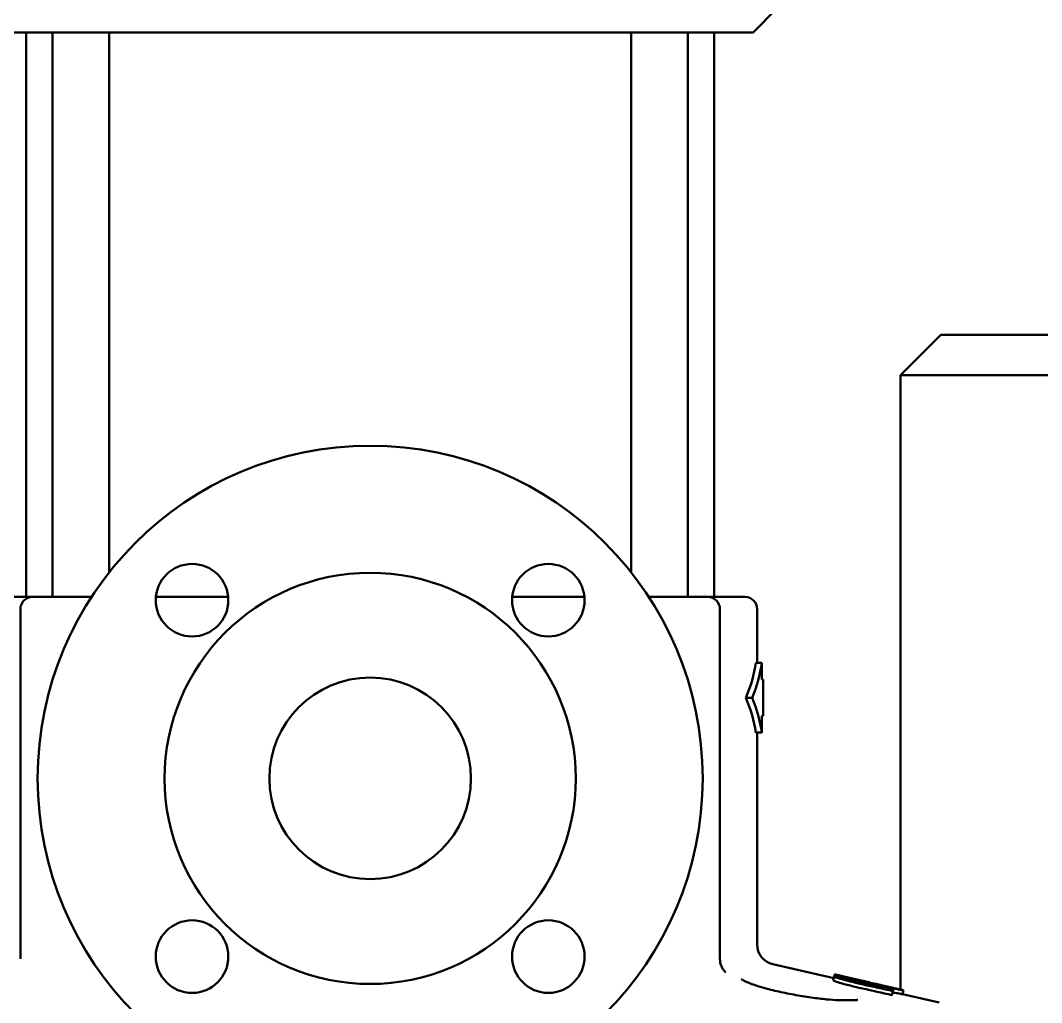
# Model space of a CAD drawing. Header units: millimetres. Extents: x 1510 to 10524, y 7125 to 13164.
# Drawn here: x 4979.37 to 5004.71, y 11275.89 to 11300.25 of the extents above; entities that cross this region are included whole.
import ezdxf

# ---------------------------------------------------------------- set-up
doc = ezdxf.new("R2010")
doc.units = ezdxf.units.MM
doc.header["$LTSCALE"] = 4
doc.layers.add('Visible (ISO)', color=7, linetype='Continuous', lineweight=50)

msp = doc.modelspace()

# ---------------------------------------------------------------- linework, layer by layer
at = {"layer": 'Visible (ISO)'}
for p, q in [((4997.551, 11299.954), (4998.151, 11300.554)), ((4978.551, 11299.954), (4979.542, 11299.954)), ((4979.516, 11299.954), (4979.516, 11285.954)), ((4979.542, 11299.954), (4981.168, 11299.954)), ((4980.174, 11299.954), (4980.174, 11285.954)), ((4981.168, 11299.954), (4994.935, 11299.954)), ((4981.574, 11299.954), (4981.574, 11286.564)), ((4994.529, 11299.954), (4994.529, 11286.564)), ((4994.935, 11299.954), (4996.56, 11299.954)), ((4995.929, 11299.954), (4995.929, 11285.954)), ((4996.56, 11299.954), (4997.551, 11299.954)), ((4996.586, 11299.954), (4996.586, 11285.954)), ((5002.208, 11292.454), (5001.208, 11291.454)), ((5002.208, 11292.454), (5037.97, 11292.454)), ((5037.97, 11291.454), (5001.208, 11291.454)), ((5001.208, 11291.454), (5001.208, 11276.216)), ((4979.674, 11285.954), (4978.751, 11285.954)), ((4981.137, 11285.954), (4979.674, 11285.954)), ((4982.736, 11285.954), (4983.459, 11285.954)), ((4984.528, 11285.954), (4983.459, 11285.954)), ((4992.644, 11285.954), (4991.574, 11285.954)), ((4992.644, 11285.954), (4993.367, 11285.954)), ((4996.429, 11285.954), (4994.966, 11285.954)), ((4997.351, 11285.954), (4996.429, 11285.954)), ((4979.374, 11276.975), (4979.374, 11285.654)), ((4996.729, 11276.975), (4996.729, 11285.654)), ((4997.651, 11284.32), (4997.651, 11285.654)), ((4997.768, 11284.32), (4997.618, 11284.32)), ((4997.768, 11284.32), (4997.768, 11283.904)), ((4997.801, 11283.904), (4997.768, 11283.904)), ((4997.801, 11283.004), (4997.801, 11283.904)), ((4997.526, 11283.454), (4997.372, 11283.454)), ((4997.768, 11283.004), (4997.768, 11282.588)), ((4997.768, 11283.004), (4997.801, 11283.004)), ((4997.768, 11282.588), (4997.618, 11282.588)), ((4997.651, 11277.333), (4997.651, 11282.588)), ((4996.729, 11276.975), (4996.729, 11276.975)), ((4998.039, 11276.846), (4999.552, 11276.496)), ((4999.54, 11276.444), (4999.562, 11276.541)), ((4999.563, 11276.543), (4999.566, 11276.554)), ((4999.57, 11276.569), (4999.575, 11276.59)), ((4999.57, 11276.569), (4999.574, 11276.589)), ((4999.57, 11276.569), (4999.573, 11276.581)), ((4999.57, 11276.569), (4999.57, 11276.57)), ((4999.573, 11276.581), (4999.573, 11276.581)), ((4999.575, 11276.59), (4999.574, 11276.589)), ((4999.575, 11276.59), (4999.575, 11276.593)), ((4999.575, 11276.593), (4999.575, 11276.59)), ((4999.876, 11276.524), (5000.274, 11276.432)), ((4999.904, 11276.444), (4999.912, 11276.48)), ((4999.914, 11276.441), (4999.918, 11276.461)), ((5000.273, 11276.428), (5000.274, 11276.432)), ((5000.273, 11276.428), (5000.274, 11276.431)), ((5000.287, 11276.349), (5000.29, 11276.359)), ((5000.288, 11276.349), (5000.297, 11276.391)), ((5000.301, 11276.402), (5000.303, 11276.411)), ((5000.478, 11276.307), (5000.48, 11276.316)), ((5000.546, 11276.344), (5000.548, 11276.354)), ((5000.583, 11276.357), (5000.584, 11276.36)), ((5000.584, 11276.361), (5000.982, 11276.269)), ((5000.69, 11276.259), (5000.692, 11276.268)), ((5000.223, 11276.037), (5000.223, 11276.037)), ((5000.996, 11276.078), (5001.018, 11276.176)), ((5001.001, 11276.099), (5001.023, 11276.196)), ((5001.027, 11276.209), (5001.005, 11276.112)), ((5001.208, 11276.109), (5001.208, 11276.109)), ((5001.259, 11276.099), (5001.282, 11276.196)), ((5001.26, 11276.102), (5002.164, 11275.893)), ((5000.043, 11275.954), (4999.719, 11275.954)), ((5000.15, 11275.96), (5000.15, 11275.96))]:
    msp.add_line(p, q, dxfattribs=at)
for centre, radius in [((4988.051, 11281.454), 8.25), ((4983.632, 11285.873), 0.9), ((4992.471, 11285.873), 0.9), ((4988.051, 11281.454), 5.1), ((4988.051, 11281.454), 2.5), ((4983.632, 11277.034), 0.9), ((4992.471, 11277.034), 0.9)]:
    msp.add_circle(centre, radius, dxfattribs=at)
for centre, radius, start, end in [((4979.674, 11285.654), 0.3, 90, 180), ((4996.429, 11285.654), 0.3, 0, 90), ((4997.351, 11285.654), 0.3, 0, 90), ((4998.151, 11277.333), 0.5, 180, 257)]:
    msp.add_arc(centre, radius, start, end, dxfattribs=at)
for centre, major_axis, ratio, start_param, end_param in [((4988.051, 11284.782), (-9.6, 0), 0.57735, 2.899656, 3.058163), ((4988.051, 11284.782), (9.75, 0), 0.57735, 6.045043, 6.201042), ((4988.051, 11282.126), (9.6, 0), 0.57735, 0.08343, 0.241937), ((4988.051, 11282.126), (-9.75, 0), 0.57735, 3.223736, 3.379735), ((4999.745, 11277.223), (-35.008, 7.959), 0.019271, 1.570062, 1.571994), ((5001.154, 11276.966), (34.133, -7.717), 0.022273, 4.711603, 4.713575)]:
    msp.add_ellipse(centre, major_axis=major_axis, ratio=ratio, start_param=start_param, end_param=end_param, dxfattribs=at)
for points, knots in [([(4996.729, 11276.975), (4996.729, 11276.918), (4996.74, 11276.86), (4996.776, 11276.768), (4996.799, 11276.73), (4996.838, 11276.681), (4996.853, 11276.667), (4996.871, 11276.651), (4996.875, 11276.649), (4996.875, 11276.649)], [0, 0, 0, 0, 0.2021041, 0.2021041, 0.3901633, 0.3901633, 0.5491148, 0.5491148, 0.6910171, 0.6910171, 0.6910171, 0.6910171]), ([(5000.286, 11276.34), (5000.246, 11276.349), (5000.165, 11276.367), (4999.983, 11276.411), (4999.916, 11276.428), (4999.789, 11276.462), (4999.723, 11276.481), (4999.614, 11276.515), (4999.586, 11276.526), (4999.555, 11276.542), (4999.563, 11276.544), (4999.581, 11276.544), (4999.602, 11276.542), (4999.634, 11276.539)], [-0.8290006, -0.8290006, -0.8290006, -0.8290006, -0.7463518, -0.7463518, -0.678972, -0.678972, -0.5781737, -0.5781737, -0.4577072, -0.4577072, -0.2849866, -0.2849866, 0, 0, 0, 0]), ([(4999.566, 11276.554), (4999.566, 11276.553), (4999.565, 11276.551), (4999.564, 11276.547), (4999.564, 11276.545), (4999.563, 11276.543)], [-0.5238509, -0.5238509, -0.5238509, -0.5238509, -0.402727, -0.402727, -0.2420378, -0.2420378, -0.2420378, -0.2420378]), ([(4999.566, 11276.554), (4999.567, 11276.557), (4999.567, 11276.56), (4999.569, 11276.565), (4999.569, 11276.567), (4999.57, 11276.569)], [-0.4358337, -0.4358337, -0.4358337, -0.4358337, -0.2179169, -0.2179169, 0, 0, 0, 0]), ([(4999.573, 11276.581), (4999.572, 11276.58), (4999.572, 11276.578), (4999.571, 11276.574), (4999.57, 11276.572), (4999.57, 11276.57)], [-0.4298363, -0.4298363, -0.4298363, -0.4298363, -0.2149181, -0.2149181, 0, 0, 0, 0]), ([(4999.876, 11276.524), (4999.821, 11276.537), (4999.782, 11276.546), (4999.731, 11276.557), (4999.685, 11276.568), (4999.628, 11276.581), (4999.608, 11276.585), (4999.584, 11276.589), (4999.58, 11276.59), (4999.575, 11276.59)], [0.4271874, 0.4271874, 0.4271874, 0.4271874, 0.6326956, 0.6326956, 0.8433912, 0.8433912, 0.9446395, 0.9446395, 1.0172452, 1.0172452, 1.0172452, 1.0172452]), ([(5000.303, 11276.411), (5000.275, 11276.417), (5000.254, 11276.422), (5000.239, 11276.426), (5000.239, 11276.426), (5000.238, 11276.426), (5000.238, 11276.426), (5000.238, 11276.426), (5000.237, 11276.426), (5000.237, 11276.426), (5000.236, 11276.426), (5000.235, 11276.427), (5000.235, 11276.427), (5000.233, 11276.427), (5000.232, 11276.427), (5000.23, 11276.428), (5000.227, 11276.428), (5000.225, 11276.429), (5000.222, 11276.43), (5000.216, 11276.431), (5000.211, 11276.432), (5000.205, 11276.434), (5000.195, 11276.436), (5000.185, 11276.438), (5000.176, 11276.441), (5000.175, 11276.441), (5000.175, 11276.441), (5000.175, 11276.441), (5000.174, 11276.441), (5000.174, 11276.441), (5000.173, 11276.441), (5000.173, 11276.441), (5000.172, 11276.441), (5000.171, 11276.442), (5000.17, 11276.442), (5000.169, 11276.442), (5000.167, 11276.443), (5000.164, 11276.443), (5000.162, 11276.444), (5000.159, 11276.444), (5000.154, 11276.446), (5000.148, 11276.447), (5000.143, 11276.448), (5000.133, 11276.451), (5000.123, 11276.453), (5000.113, 11276.455), (5000.112, 11276.455), (5000.112, 11276.456), (5000.111, 11276.456), (5000.11, 11276.456), (5000.11, 11276.456), (5000.109, 11276.456), (5000.108, 11276.457), (5000.106, 11276.457), (5000.105, 11276.457), (5000.102, 11276.458), (5000.1, 11276.458), (5000.097, 11276.459), (5000.092, 11276.46), (5000.087, 11276.462), (5000.081, 11276.463), (5000.071, 11276.465), (5000.061, 11276.468), (5000.052, 11276.47), (5000.05, 11276.47), (5000.049, 11276.47), (5000.048, 11276.471), (5000.047, 11276.471), (5000.045, 11276.471), (5000.044, 11276.472), (5000.041, 11276.472), (5000.039, 11276.473), (5000.036, 11276.473), (5000.031, 11276.475), (5000.026, 11276.476), (5000.021, 11276.477), (5000.011, 11276.479), (5000.002, 11276.482), (4999.992, 11276.484), (4999.972, 11276.489), (4999.953, 11276.493), (4999.935, 11276.498), (4999.93, 11276.499), (4999.925, 11276.5), (4999.921, 11276.501), (4999.916, 11276.503), (4999.912, 11276.504), (4999.907, 11276.505), (4999.898, 11276.507), (4999.889, 11276.509), (4999.88, 11276.511), (4999.863, 11276.516), (4999.846, 11276.52), (4999.83, 11276.524), (4999.813, 11276.528), (4999.798, 11276.532), (4999.783, 11276.536), (4999.768, 11276.539), (4999.753, 11276.543), (4999.74, 11276.546), (4999.712, 11276.553), (4999.688, 11276.559), (4999.667, 11276.565), (4999.662, 11276.566), (4999.657, 11276.568), (4999.652, 11276.569), (4999.648, 11276.57), (4999.643, 11276.571), (4999.639, 11276.573), (4999.638, 11276.573), (4999.638, 11276.573), (4999.637, 11276.573), (4999.637, 11276.573), (4999.636, 11276.573), (4999.636, 11276.573), (4999.635, 11276.574), (4999.634, 11276.574), (4999.633, 11276.574), (4999.63, 11276.575), (4999.628, 11276.575), (4999.626, 11276.576), (4999.622, 11276.577), (4999.618, 11276.578), (4999.615, 11276.579), (4999.614, 11276.579), (4999.614, 11276.579), (4999.614, 11276.579), (4999.614, 11276.579), (4999.614, 11276.579), (4999.613, 11276.579), (4999.613, 11276.58), (4999.612, 11276.58), (4999.612, 11276.58), (4999.611, 11276.58), (4999.61, 11276.58), (4999.61, 11276.58), (4999.608, 11276.581), (4999.606, 11276.581), (4999.604, 11276.582), (4999.601, 11276.583), (4999.597, 11276.584), (4999.594, 11276.585), (4999.594, 11276.585), (4999.593, 11276.585), (4999.593, 11276.585), (4999.593, 11276.585), (4999.593, 11276.585), (4999.593, 11276.585), (4999.592, 11276.585), (4999.592, 11276.585), (4999.592, 11276.585), (4999.591, 11276.585), (4999.59, 11276.586), (4999.59, 11276.586), (4999.588, 11276.586), (4999.587, 11276.587), (4999.585, 11276.587), (4999.582, 11276.588), (4999.578, 11276.589), (4999.575, 11276.59)], [0, 0, 0, 0, 0.0625, 0.0625, 0.0625, 0.063477, 0.063477, 0.063477, 0.064453, 0.064453, 0.064453, 0.066406, 0.066406, 0.066406, 0.070312, 0.070312, 0.070312, 0.078125, 0.078125, 0.078125, 0.09375, 0.09375, 0.09375, 0.125, 0.125, 0.125, 0.125977, 0.125977, 0.125977, 0.126953, 0.126953, 0.126953, 0.128906, 0.128906, 0.128906, 0.132812, 0.132812, 0.132812, 0.140625, 0.140625, 0.140625, 0.15625, 0.15625, 0.15625, 0.1875, 0.1875, 0.1875, 0.189453, 0.189453, 0.189453, 0.191406, 0.191406, 0.191406, 0.195312, 0.195312, 0.195312, 0.203125, 0.203125, 0.203125, 0.21875, 0.21875, 0.21875, 0.25, 0.25, 0.25, 0.253906, 0.253906, 0.253906, 0.257812, 0.257812, 0.257812, 0.265625, 0.265625, 0.265625, 0.28125, 0.28125, 0.28125, 0.3125, 0.3125, 0.3125, 0.375, 0.375, 0.375, 0.390625, 0.390625, 0.390625, 0.40625, 0.40625, 0.40625, 0.4375, 0.4375, 0.4375, 0.5, 0.5, 0.5, 0.5625, 0.5625, 0.5625, 0.625, 0.625, 0.625, 0.75, 0.75, 0.75, 0.78125, 0.78125, 0.78125, 0.8125, 0.8125, 0.8125, 0.816406, 0.816406, 0.816406, 0.820312, 0.820312, 0.820312, 0.828125, 0.828125, 0.828125, 0.84375, 0.84375, 0.84375, 0.875, 0.875, 0.875, 0.876953, 0.876953, 0.876953, 0.878906, 0.878906, 0.878906, 0.882812, 0.882812, 0.882812, 0.890625, 0.890625, 0.890625, 0.90625, 0.90625, 0.90625, 0.9375, 0.9375, 0.9375, 0.939453, 0.939453, 0.939453, 0.941406, 0.941406, 0.941406, 0.945312, 0.945312, 0.945312, 0.953125, 0.953125, 0.953125, 0.96875, 0.96875, 0.96875, 1, 1, 1, 1]), ([(5000.287, 11276.349), (5000.278, 11276.352), (5000.27, 11276.353), (5000.263, 11276.355), (5000.259, 11276.356), (5000.256, 11276.357), (5000.253, 11276.357), (5000.252, 11276.358), (5000.25, 11276.358), (5000.249, 11276.358), (5000.248, 11276.358), (5000.248, 11276.358), (5000.247, 11276.359), (5000.247, 11276.359), (5000.246, 11276.359), (5000.246, 11276.359), (5000.244, 11276.359), (5000.241, 11276.36), (5000.239, 11276.36), (5000.234, 11276.362), (5000.228, 11276.363), (5000.223, 11276.364), (5000.22, 11276.365), (5000.216, 11276.366), (5000.213, 11276.366), (5000.211, 11276.367), (5000.21, 11276.367), (5000.208, 11276.368), (5000.207, 11276.368), (5000.207, 11276.368), (5000.206, 11276.368), (5000.205, 11276.368), (5000.204, 11276.368), (5000.203, 11276.369), (5000.19, 11276.372), (5000.176, 11276.375), (5000.162, 11276.378), (5000.155, 11276.38), (5000.149, 11276.381), (5000.142, 11276.383), (5000.138, 11276.384), (5000.135, 11276.385), (5000.132, 11276.386), (5000.128, 11276.386), (5000.125, 11276.387), (5000.121, 11276.388), (5000.108, 11276.391), (5000.095, 11276.394), (5000.082, 11276.398), (5000.075, 11276.399), (5000.069, 11276.401), (5000.062, 11276.403), (5000.056, 11276.404), (5000.049, 11276.406), (5000.043, 11276.407), (5000.03, 11276.411), (5000.018, 11276.414), (5000.006, 11276.417), (4999.994, 11276.42), (4999.982, 11276.423), (4999.97, 11276.426), (4999.959, 11276.429), (4999.947, 11276.432), (4999.936, 11276.435), (4999.931, 11276.436), (4999.926, 11276.438), (4999.92, 11276.439), (4999.915, 11276.441), (4999.91, 11276.442), (4999.905, 11276.444), (4999.894, 11276.446), (4999.884, 11276.449), (4999.875, 11276.452), (4999.866, 11276.455), (4999.857, 11276.457), (4999.848, 11276.46), (4999.813, 11276.47), (4999.785, 11276.479), (4999.765, 11276.486), (4999.755, 11276.49), (4999.747, 11276.493), (4999.741, 11276.495), (4999.738, 11276.497), (4999.736, 11276.498), (4999.734, 11276.499), (4999.733, 11276.5), (4999.732, 11276.5), (4999.731, 11276.501), (4999.73, 11276.501), (4999.73, 11276.502), (4999.729, 11276.502), (4999.728, 11276.503), (4999.728, 11276.504), (4999.728, 11276.504), (4999.728, 11276.505), (4999.728, 11276.505), (4999.729, 11276.505), (4999.729, 11276.505), (4999.729, 11276.506), (4999.73, 11276.506), (4999.731, 11276.506), (4999.733, 11276.507), (4999.735, 11276.507), (4999.736, 11276.507), (4999.737, 11276.507), (4999.738, 11276.507), (4999.739, 11276.507), (4999.74, 11276.507), (4999.74, 11276.507), (4999.741, 11276.507), (4999.741, 11276.507), (4999.741, 11276.507), (4999.742, 11276.507), (4999.742, 11276.507), (4999.743, 11276.507), (4999.746, 11276.507), (4999.75, 11276.506), (4999.754, 11276.506), (4999.756, 11276.506), (4999.758, 11276.506), (4999.761, 11276.505), (4999.762, 11276.505), (4999.763, 11276.505), (4999.764, 11276.505), (4999.766, 11276.505), (4999.767, 11276.505), (4999.768, 11276.504), (4999.771, 11276.504), (4999.774, 11276.504), (4999.777, 11276.503), (4999.778, 11276.503), (4999.78, 11276.503), (4999.781, 11276.503), (4999.783, 11276.503), (4999.784, 11276.502), (4999.786, 11276.502), (4999.789, 11276.502), (4999.792, 11276.501), (4999.796, 11276.501), (4999.798, 11276.5), (4999.799, 11276.5), (4999.801, 11276.5), (4999.802, 11276.5), (4999.803, 11276.499), (4999.804, 11276.499), (4999.805, 11276.499), (4999.805, 11276.499), (4999.805, 11276.499), (4999.806, 11276.499), (4999.806, 11276.499), (4999.806, 11276.499), (4999.806, 11276.499), (4999.807, 11276.499), (4999.807, 11276.499), (4999.814, 11276.498), (4999.821, 11276.496), (4999.829, 11276.495), (4999.834, 11276.494), (4999.838, 11276.493), (4999.842, 11276.493), (4999.845, 11276.492), (4999.847, 11276.492), (4999.849, 11276.491), (4999.851, 11276.491), (4999.852, 11276.491), (4999.853, 11276.491), (4999.854, 11276.491), (4999.854, 11276.491), (4999.855, 11276.491), (4999.855, 11276.49), (4999.855, 11276.49), (4999.856, 11276.49), (4999.856, 11276.49), (4999.856, 11276.49), (4999.857, 11276.49), (4999.86, 11276.49), (4999.865, 11276.489), (4999.869, 11276.488), (4999.872, 11276.487), (4999.874, 11276.487), (4999.877, 11276.487), (4999.878, 11276.486), (4999.879, 11276.486), (4999.88, 11276.486), (4999.881, 11276.486), (4999.881, 11276.486), (4999.882, 11276.486), (4999.882, 11276.486), (4999.883, 11276.485), (4999.883, 11276.485), (4999.883, 11276.485), (4999.884, 11276.485), (4999.884, 11276.485), (4999.891, 11276.484), (4999.901, 11276.482), (4999.912, 11276.48)], [0, 0, 0, 0, 0.015619, 0.015619, 0.015619, 0.023432, 0.023432, 0.023432, 0.02734, 0.02734, 0.02734, 0.029295, 0.029295, 0.029295, 0.030761, 0.030761, 0.030761, 0.035403, 0.035403, 0.035403, 0.046869, 0.046869, 0.046869, 0.054683, 0.054683, 0.054683, 0.058591, 0.058591, 0.058591, 0.060546, 0.060546, 0.060546, 0.0625, 0.0625, 0.0625, 0.093748, 0.093748, 0.093748, 0.109374, 0.109374, 0.109374, 0.117187, 0.117187, 0.117187, 0.125, 0.125, 0.125, 0.156251, 0.156251, 0.156251, 0.171875, 0.171875, 0.171875, 0.1875, 0.1875, 0.1875, 0.21875, 0.21875, 0.21875, 0.25, 0.25, 0.25, 0.280916, 0.280916, 0.280916, 0.296476, 0.296476, 0.296476, 0.312179, 0.312179, 0.312179, 0.343684, 0.343684, 0.343684, 0.375, 0.375, 0.375, 0.5, 0.5, 0.5, 0.5625, 0.5625, 0.5625, 0.59375, 0.59375, 0.59375, 0.609375, 0.609375, 0.609375, 0.625, 0.625, 0.625, 0.65625, 0.65625, 0.65625, 0.671875, 0.671875, 0.671875, 0.6875, 0.6875, 0.6875, 0.71875, 0.71875, 0.71875, 0.734375, 0.734375, 0.734375, 0.742187, 0.742187, 0.742187, 0.746094, 0.746094, 0.746094, 0.75, 0.75, 0.75, 0.781013, 0.781013, 0.781013, 0.796604, 0.796604, 0.796604, 0.804501, 0.804501, 0.804501, 0.8125, 0.8125, 0.8125, 0.828559, 0.828559, 0.828559, 0.83643, 0.83643, 0.83643, 0.84375, 0.84375, 0.84375, 0.859368, 0.859368, 0.859368, 0.867139, 0.867139, 0.867139, 0.871058, 0.871058, 0.871058, 0.873026, 0.873026, 0.873026, 0.874015, 0.874015, 0.874015, 0.875, 0.875, 0.875, 0.90625, 0.90625, 0.90625, 0.921875, 0.921875, 0.921875, 0.929687, 0.929687, 0.929687, 0.933594, 0.933594, 0.933594, 0.935547, 0.935547, 0.935547, 0.936523, 0.936523, 0.936523, 0.9375, 0.9375, 0.9375, 0.955036, 0.955036, 0.955036, 0.962909, 0.962909, 0.962909, 0.966722, 0.966722, 0.966722, 0.968606, 0.968606, 0.968606, 0.969543, 0.969543, 0.969543, 0.970477, 0.970477, 0.970477, 1, 1, 1, 1]), ([(4999.912, 11276.48), (4999.915, 11276.479), (4999.918, 11276.479), (4999.921, 11276.478), (4999.922, 11276.478), (4999.923, 11276.478), (4999.924, 11276.478), (4999.925, 11276.478), (4999.925, 11276.477), (4999.926, 11276.477), (4999.926, 11276.477), (4999.926, 11276.477), (4999.927, 11276.477), (4999.927, 11276.477), (4999.928, 11276.477), (4999.928, 11276.477), (4999.928, 11276.477), (4999.929, 11276.477), (4999.929, 11276.477), (4999.93, 11276.476), (4999.93, 11276.476), (4999.931, 11276.476), (4999.933, 11276.476), (4999.934, 11276.476), (4999.935, 11276.475), (4999.936, 11276.475), (4999.938, 11276.475), (4999.939, 11276.475), (4999.94, 11276.474), (4999.941, 11276.474), (4999.943, 11276.474), (4999.943, 11276.474), (4999.944, 11276.473), (4999.945, 11276.473), (4999.946, 11276.473), (4999.946, 11276.473), (4999.947, 11276.473), (4999.948, 11276.473), (4999.95, 11276.472), (4999.951, 11276.472), (4999.954, 11276.471), (4999.957, 11276.471), (4999.96, 11276.47), (4999.966, 11276.469), (4999.972, 11276.467), (4999.979, 11276.466), (4999.985, 11276.464), (4999.991, 11276.463), (4999.997, 11276.461), (5000.004, 11276.46), (5000.01, 11276.459), (5000.015, 11276.457), (5000.027, 11276.454), (5000.037, 11276.452), (5000.046, 11276.449), (5000.051, 11276.448), (5000.055, 11276.447), (5000.058, 11276.446), (5000.061, 11276.445), (5000.064, 11276.444), (5000.066, 11276.444), (5000.068, 11276.443), (5000.07, 11276.442), (5000.07, 11276.442), (5000.071, 11276.442), (5000.071, 11276.441), (5000.071, 11276.441), (5000.071, 11276.441), (5000.07, 11276.441), (5000.07, 11276.441), (5000.07, 11276.441), (5000.07, 11276.441), (5000.07, 11276.441), (5000.07, 11276.441), (5000.07, 11276.441), (5000.07, 11276.441), (5000.069, 11276.441), (5000.069, 11276.441), (5000.069, 11276.441), (5000.068, 11276.441), (5000.067, 11276.441), (5000.067, 11276.441), (5000.066, 11276.442), (5000.065, 11276.442), (5000.063, 11276.442), (5000.063, 11276.442), (5000.062, 11276.442), (5000.061, 11276.442), (5000.061, 11276.442), (5000.061, 11276.442), (5000.06, 11276.442), (5000.06, 11276.442), (5000.06, 11276.442), (5000.059, 11276.442), (5000.059, 11276.442), (5000.059, 11276.442), (5000.059, 11276.443), (5000.059, 11276.443), (5000.059, 11276.443), (5000.058, 11276.443), (5000.058, 11276.443), (5000.058, 11276.443), (5000.057, 11276.443), (5000.057, 11276.443), (5000.056, 11276.443), (5000.055, 11276.443), (5000.054, 11276.443), (5000.054, 11276.443), (5000.053, 11276.443), (5000.052, 11276.443), (5000.052, 11276.444), (5000.052, 11276.444), (5000.051, 11276.444), (5000.051, 11276.444), (5000.051, 11276.444), (5000.051, 11276.444), (5000.05, 11276.444), (5000.05, 11276.444), (5000.05, 11276.444), (5000.05, 11276.444), (5000.049, 11276.444), (5000.049, 11276.444), (5000.049, 11276.444), (5000.049, 11276.444), (5000.048, 11276.444), (5000.047, 11276.444), (5000.046, 11276.444), (5000.045, 11276.445), (5000.042, 11276.445), (5000.04, 11276.445)], [0, 0, 0, 0, 0.03125, 0.03125, 0.03125, 0.046875, 0.046875, 0.046875, 0.054687, 0.054687, 0.054687, 0.0625, 0.0625, 0.0625, 0.065039, 0.065039, 0.065039, 0.067943, 0.067943, 0.067943, 0.07527, 0.07527, 0.07527, 0.093734, 0.093734, 0.093734, 0.109375, 0.109375, 0.109375, 0.125, 0.125, 0.125, 0.132089, 0.132089, 0.132089, 0.139326, 0.139326, 0.139326, 0.154222, 0.154222, 0.154222, 0.185451, 0.185451, 0.185451, 0.25, 0.25, 0.25, 0.312616, 0.312616, 0.312616, 0.375, 0.375, 0.375, 0.5, 0.5, 0.5, 0.562682, 0.562682, 0.562682, 0.625, 0.625, 0.625, 0.6875, 0.6875, 0.6875, 0.734375, 0.734375, 0.734375, 0.75, 0.75, 0.75, 0.758559, 0.758559, 0.758559, 0.766676, 0.766676, 0.766676, 0.782143, 0.782143, 0.782143, 0.8125, 0.8125, 0.8125, 0.84375, 0.84375, 0.84375, 0.859375, 0.859375, 0.859375, 0.867187, 0.867187, 0.867187, 0.875, 0.875, 0.875, 0.879595, 0.879595, 0.879595, 0.88375, 0.88375, 0.88375, 0.891399, 0.891399, 0.891399, 0.90625, 0.90625, 0.90625, 0.921875, 0.921875, 0.921875, 0.929688, 0.929688, 0.929688, 0.933594, 0.933594, 0.933594, 0.9375, 0.9375, 0.9375, 0.948508, 0.948508, 0.948508, 0.957076, 0.957076, 0.957076, 0.97175, 0.97175, 0.97175, 1, 1, 1, 1]), ([(4997.266, 11276.472), (4997.266, 11276.472), (4997.267, 11276.472), (4997.275, 11276.465), (4997.288, 11276.456), (4997.336, 11276.43), (4997.379, 11276.409), (4997.466, 11276.373), (4997.506, 11276.358), (4997.55, 11276.342)], [0.3382077, 0.3382077, 0.3382077, 0.3382077, 0.4130032, 0.4130032, 0.6250587, 0.6250587, 0.9508074, 0.9508074, 1.170871, 1.170871, 1.170871, 1.170871]), ([(4997.55, 11276.342), (4997.634, 11276.312), (4997.739, 11276.279), (4997.971, 11276.216), (4998.103, 11276.184), (4998.378, 11276.124), (4998.525, 11276.095), (4998.813, 11276.045), (4998.958, 11276.023), (4999.225, 11275.988), (4999.35, 11275.974), (4999.561, 11275.958), (4999.649, 11275.954), (4999.719, 11275.954)], [0, 0, 0, 0, 0.429297, 0.429297, 0.861555, 0.861555, 1.301847, 1.301847, 1.741979, 1.741979, 2.175915, 2.175915, 2.591055, 2.591055, 2.591055, 2.591055]), ([(5000.264, 11276.242), (5000.224, 11276.251), (5000.144, 11276.269), (4999.961, 11276.314), (4999.895, 11276.331), (4999.767, 11276.365), (4999.702, 11276.383), (4999.592, 11276.417), (4999.564, 11276.428), (4999.542, 11276.44), (4999.54, 11276.442), (4999.54, 11276.444)], [-0.8275578, -0.8275578, -0.8275578, -0.8275578, -0.7450292, -0.7450292, -0.6777444, -0.6777444, -0.5770998, -0.5770998, -0.4568505, -0.4568505, -0.3742625, -0.3742625, -0.3742625, -0.3742625]), ([(5000.04, 11276.445), (5000.036, 11276.446), (5000.032, 11276.447), (5000.029, 11276.448), (5000.027, 11276.448), (5000.026, 11276.448), (5000.024, 11276.448), (5000.024, 11276.449), (5000.023, 11276.449), (5000.022, 11276.449), (5000.022, 11276.449), (5000.022, 11276.449), (5000.021, 11276.449), (5000.021, 11276.449), (5000.021, 11276.449), (5000.021, 11276.449), (5000.02, 11276.449), (5000.02, 11276.449), (5000.019, 11276.449), (5000.019, 11276.449), (5000.018, 11276.45), (5000.018, 11276.45), (5000.017, 11276.45), (5000.016, 11276.45), (5000.016, 11276.45), (5000.014, 11276.45), (5000.013, 11276.451), (5000.011, 11276.451), (5000.008, 11276.451), (5000.005, 11276.452), (5000.002, 11276.452), (5000.001, 11276.453), (4999.999, 11276.453), (4999.998, 11276.453), (4999.996, 11276.454), (4999.995, 11276.454), (4999.993, 11276.454), (4999.991, 11276.454), (4999.988, 11276.455), (4999.985, 11276.455), (4999.98, 11276.456), (4999.975, 11276.457), (4999.97, 11276.458), (4999.968, 11276.458), (4999.965, 11276.459), (4999.963, 11276.459), (4999.961, 11276.459), (4999.959, 11276.46), (4999.957, 11276.46), (4999.953, 11276.46), (4999.949, 11276.461), (4999.945, 11276.461), (4999.938, 11276.462), (4999.933, 11276.463), (4999.928, 11276.463), (4999.924, 11276.463), (4999.921, 11276.463), (4999.919, 11276.462), (4999.918, 11276.462), (4999.918, 11276.461), (4999.919, 11276.46), (4999.92, 11276.459), (4999.923, 11276.457), (4999.927, 11276.455), (4999.931, 11276.454), (4999.936, 11276.452), (4999.943, 11276.449), (4999.949, 11276.447), (4999.957, 11276.444), (4999.966, 11276.441), (4999.976, 11276.439), (4999.986, 11276.435), (4999.998, 11276.432), (5000.003, 11276.43), (5000.009, 11276.429), (5000.016, 11276.427), (5000.022, 11276.425), (5000.028, 11276.423), (5000.035, 11276.421), (5000.039, 11276.421), (5000.042, 11276.42), (5000.046, 11276.419), (5000.049, 11276.418), (5000.053, 11276.417), (5000.057, 11276.416), (5000.06, 11276.415), (5000.064, 11276.414), (5000.068, 11276.413), (5000.071, 11276.412), (5000.075, 11276.411), (5000.079, 11276.41), (5000.081, 11276.409), (5000.083, 11276.409), (5000.085, 11276.408), (5000.087, 11276.408), (5000.089, 11276.407), (5000.091, 11276.407), (5000.095, 11276.406), (5000.099, 11276.405), (5000.103, 11276.404), (5000.107, 11276.403), (5000.111, 11276.402), (5000.115, 11276.401), (5000.117, 11276.4), (5000.119, 11276.4), (5000.121, 11276.399), (5000.123, 11276.399), (5000.125, 11276.398), (5000.127, 11276.398), (5000.128, 11276.397), (5000.129, 11276.397), (5000.13, 11276.397), (5000.131, 11276.397), (5000.132, 11276.396), (5000.133, 11276.396), (5000.135, 11276.396), (5000.137, 11276.395), (5000.139, 11276.395), (5000.143, 11276.394), (5000.147, 11276.393), (5000.152, 11276.392), (5000.156, 11276.391), (5000.161, 11276.389), (5000.165, 11276.388), (5000.167, 11276.388), (5000.17, 11276.387), (5000.172, 11276.387), (5000.173, 11276.386), (5000.174, 11276.386), (5000.176, 11276.386), (5000.176, 11276.386), (5000.177, 11276.386), (5000.177, 11276.385), (5000.178, 11276.385), (5000.179, 11276.385), (5000.179, 11276.385), (5000.18, 11276.385), (5000.18, 11276.385), (5000.181, 11276.385), (5000.181, 11276.384), (5000.182, 11276.384), (5000.182, 11276.384), (5000.183, 11276.384), (5000.184, 11276.384), (5000.185, 11276.384), (5000.187, 11276.383), (5000.189, 11276.383), (5000.191, 11276.382), (5000.196, 11276.381), (5000.2, 11276.38), (5000.205, 11276.379), (5000.209, 11276.378), (5000.214, 11276.377), (5000.219, 11276.376), (5000.221, 11276.375), (5000.224, 11276.374), (5000.226, 11276.374), (5000.227, 11276.374), (5000.229, 11276.373), (5000.23, 11276.373), (5000.231, 11276.373), (5000.232, 11276.373), (5000.233, 11276.372), (5000.233, 11276.372), (5000.234, 11276.372), (5000.234, 11276.372), (5000.234, 11276.372), (5000.234, 11276.372), (5000.235, 11276.372), (5000.235, 11276.372), (5000.236, 11276.372), (5000.236, 11276.372), (5000.237, 11276.371), (5000.238, 11276.371), (5000.239, 11276.371), (5000.24, 11276.371), (5000.242, 11276.37), (5000.244, 11276.37), (5000.248, 11276.369), (5000.252, 11276.368), (5000.257, 11276.367), (5000.266, 11276.365), (5000.278, 11276.362), (5000.29, 11276.359)], [0, 0, 0, 0, 0.015625, 0.015625, 0.015625, 0.023438, 0.023438, 0.023438, 0.027344, 0.027344, 0.027344, 0.029297, 0.029297, 0.029297, 0.03125, 0.03125, 0.03125, 0.03262, 0.03262, 0.03262, 0.034169, 0.034169, 0.034169, 0.037944, 0.037944, 0.037944, 0.046872, 0.046872, 0.046872, 0.0625, 0.0625, 0.0625, 0.070126, 0.070126, 0.070126, 0.077957, 0.077957, 0.077957, 0.09375, 0.09375, 0.09375, 0.125, 0.125, 0.125, 0.140719, 0.140719, 0.140719, 0.156307, 0.156307, 0.156307, 0.1875, 0.1875, 0.1875, 0.25, 0.25, 0.25, 0.312359, 0.312359, 0.312359, 0.375, 0.375, 0.375, 0.437506, 0.437506, 0.437506, 0.5, 0.5, 0.5, 0.562605, 0.562605, 0.562605, 0.625, 0.625, 0.625, 0.65625, 0.65625, 0.65625, 0.6875, 0.6875, 0.6875, 0.703053, 0.703053, 0.703053, 0.718749, 0.718749, 0.718749, 0.734375, 0.734375, 0.734375, 0.75, 0.75, 0.75, 0.757705, 0.757705, 0.757705, 0.76553, 0.76553, 0.76553, 0.78125, 0.78125, 0.78125, 0.796875, 0.796875, 0.796875, 0.804687, 0.804687, 0.804687, 0.8125, 0.8125, 0.8125, 0.8166, 0.8166, 0.8166, 0.820593, 0.820593, 0.820593, 0.828376, 0.828376, 0.828376, 0.84375, 0.84375, 0.84375, 0.859375, 0.859375, 0.859375, 0.867187, 0.867187, 0.867187, 0.871094, 0.871094, 0.871094, 0.873047, 0.873047, 0.873047, 0.875, 0.875, 0.875, 0.877308, 0.877308, 0.877308, 0.879499, 0.879499, 0.879499, 0.883628, 0.883628, 0.883628, 0.89131, 0.89131, 0.89131, 0.90625, 0.90625, 0.90625, 0.921875, 0.921875, 0.921875, 0.929687, 0.929687, 0.929687, 0.933594, 0.933594, 0.933594, 0.936523, 0.936523, 0.936523, 0.9375, 0.9375, 0.9375, 0.940626, 0.940626, 0.940626, 0.943425, 0.943425, 0.943425, 0.948403, 0.948403, 0.948403, 0.956963, 0.956963, 0.956963, 0.971671, 0.971671, 0.971671, 1, 1, 1, 1]), ([(5000.274, 11276.431), (5000.267, 11276.433), (5000.262, 11276.434), (5000.259, 11276.435), (5000.259, 11276.435), (5000.258, 11276.435), (5000.257, 11276.435), (5000.256, 11276.435), (5000.254, 11276.436), (5000.253, 11276.436), (5000.249, 11276.437), (5000.247, 11276.437), (5000.244, 11276.438), (5000.243, 11276.438), (5000.242, 11276.439), (5000.241, 11276.439), (5000.24, 11276.439), (5000.238, 11276.439), (5000.235, 11276.44), (5000.232, 11276.441), (5000.225, 11276.442), (5000.221, 11276.443), (5000.212, 11276.445), (5000.207, 11276.447), (5000.198, 11276.449), (5000.194, 11276.45), (5000.186, 11276.451), (5000.182, 11276.452), (5000.174, 11276.454), (5000.17, 11276.455), (5000.159, 11276.457), (5000.153, 11276.459), (5000.141, 11276.461), (5000.137, 11276.462), (5000.125, 11276.465), (5000.121, 11276.465), (5000.121, 11276.465), (5000.125, 11276.464), (5000.136, 11276.461), (5000.141, 11276.46), (5000.149, 11276.458), (5000.152, 11276.457), (5000.158, 11276.456), (5000.162, 11276.455), (5000.169, 11276.453), (5000.172, 11276.452), (5000.18, 11276.45), (5000.184, 11276.449), (5000.189, 11276.448), (5000.189, 11276.448), (5000.19, 11276.448), (5000.191, 11276.448), (5000.192, 11276.447), (5000.193, 11276.447), (5000.196, 11276.446), (5000.198, 11276.446), (5000.205, 11276.444), (5000.21, 11276.443), (5000.215, 11276.442), (5000.215, 11276.442), (5000.216, 11276.442), (5000.217, 11276.442), (5000.217, 11276.442), (5000.219, 11276.441), (5000.22, 11276.441), (5000.223, 11276.44), (5000.226, 11276.44), (5000.233, 11276.438), (5000.238, 11276.437), (5000.244, 11276.435), (5000.244, 11276.435), (5000.244, 11276.435), (5000.244, 11276.435), (5000.245, 11276.435), (5000.246, 11276.435), (5000.247, 11276.435), (5000.248, 11276.434), (5000.251, 11276.434), (5000.253, 11276.433), (5000.261, 11276.431), (5000.267, 11276.43), (5000.273, 11276.428)], [0, 0, 0, 0, 0.03125, 0.03125, 0.032227, 0.032227, 0.035156, 0.039062, 0.039062, 0.046875, 0.046875, 0.0625, 0.0625, 0.066406, 0.066406, 0.070312, 0.070312, 0.078125, 0.078125, 0.09375, 0.09375, 0.125, 0.125, 0.15625, 0.15625, 0.1875, 0.1875, 0.21875, 0.21875, 0.25, 0.25, 0.3125, 0.3125, 0.375, 0.375, 0.5, 0.5, 0.625, 0.625, 0.6875, 0.6875, 0.71875, 0.71875, 0.75, 0.75, 0.78125, 0.78125, 0.8125, 0.8125, 0.816406, 0.816406, 0.820312, 0.820312, 0.828125, 0.828125, 0.84375, 0.84375, 0.875, 0.875, 0.876953, 0.876953, 0.878906, 0.882812, 0.882812, 0.890625, 0.890625, 0.90625, 0.90625, 0.9375, 0.9375, 0.938477, 0.938477, 0.939453, 0.941406, 0.945312, 0.945312, 0.953125, 0.953125, 0.96875, 0.96875, 1, 1, 1, 1]), ([(5000.273, 11276.428), (5000.325, 11276.417), (5000.376, 11276.405), (5000.48, 11276.381), (5000.531, 11276.369), (5000.583, 11276.357)], [-0.3180152, -0.3180152, -0.3180152, -0.3180152, -0.159012, -0.159012, 0, 0, 0, 0]), ([(5000.29, 11276.359), (5000.291, 11276.365), (5000.292, 11276.371), (5000.295, 11276.382), (5000.296, 11276.387), (5000.297, 11276.391)], [-0.7894233, -0.7894233, -0.7894233, -0.7894233, -0.3942943, -0.3942943, 0, 0, 0, 0]), ([(5000.297, 11276.391), (5000.298, 11276.392), (5000.298, 11276.392), (5000.299, 11276.392), (5000.299, 11276.392), (5000.299, 11276.392), (5000.299, 11276.392), (5000.299, 11276.392), (5000.3, 11276.392), (5000.3, 11276.392), (5000.3, 11276.392), (5000.3, 11276.392), (5000.3, 11276.392), (5000.3, 11276.392), (5000.3, 11276.392), (5000.3, 11276.392), (5000.3, 11276.392), (5000.3, 11276.392), (5000.3, 11276.392), (5000.301, 11276.392), (5000.301, 11276.392), (5000.301, 11276.392), (5000.301, 11276.391), (5000.302, 11276.391), (5000.302, 11276.391), (5000.302, 11276.391), (5000.303, 11276.391), (5000.303, 11276.391), (5000.304, 11276.391), (5000.304, 11276.391), (5000.304, 11276.391), (5000.305, 11276.391), (5000.305, 11276.391), (5000.305, 11276.391), (5000.306, 11276.391), (5000.306, 11276.391), (5000.306, 11276.391), (5000.307, 11276.391), (5000.307, 11276.391), (5000.308, 11276.391), (5000.309, 11276.39), (5000.311, 11276.39), (5000.313, 11276.39), (5000.316, 11276.389), (5000.32, 11276.389), (5000.324, 11276.388), (5000.329, 11276.387), (5000.334, 11276.386), (5000.339, 11276.385), (5000.344, 11276.384), (5000.35, 11276.383), (5000.356, 11276.381), (5000.368, 11276.379), (5000.38, 11276.376), (5000.393, 11276.373), (5000.4, 11276.372), (5000.406, 11276.37), (5000.412, 11276.369), (5000.418, 11276.367), (5000.424, 11276.366), (5000.43, 11276.364), (5000.436, 11276.363), (5000.441, 11276.362), (5000.446, 11276.36), (5000.448, 11276.36), (5000.451, 11276.359), (5000.453, 11276.359), (5000.454, 11276.358), (5000.455, 11276.358), (5000.456, 11276.358), (5000.457, 11276.358), (5000.458, 11276.357), (5000.459, 11276.357), (5000.459, 11276.357), (5000.46, 11276.357), (5000.46, 11276.357), (5000.46, 11276.357), (5000.461, 11276.357), (5000.461, 11276.356), (5000.462, 11276.356), (5000.463, 11276.356), (5000.464, 11276.356), (5000.465, 11276.355), (5000.467, 11276.355), (5000.468, 11276.354), (5000.469, 11276.354), (5000.471, 11276.354), (5000.472, 11276.353), (5000.473, 11276.353), (5000.473, 11276.353), (5000.474, 11276.353), (5000.474, 11276.353), (5000.475, 11276.352), (5000.475, 11276.352), (5000.475, 11276.352), (5000.476, 11276.352), (5000.476, 11276.352), (5000.476, 11276.352), (5000.476, 11276.352), (5000.476, 11276.352), (5000.477, 11276.352), (5000.477, 11276.352), (5000.477, 11276.352), (5000.477, 11276.352), (5000.477, 11276.352), (5000.478, 11276.352), (5000.478, 11276.351), (5000.479, 11276.351), (5000.479, 11276.351), (5000.48, 11276.351), (5000.48, 11276.351), (5000.481, 11276.351), (5000.481, 11276.35), (5000.481, 11276.35), (5000.481, 11276.35), (5000.481, 11276.35), (5000.482, 11276.35), (5000.482, 11276.35), (5000.482, 11276.35), (5000.482, 11276.35), (5000.482, 11276.35), (5000.482, 11276.35), (5000.482, 11276.35), (5000.483, 11276.35), (5000.483, 11276.35), (5000.483, 11276.35), (5000.483, 11276.35), (5000.483, 11276.35), (5000.484, 11276.349), (5000.484, 11276.349), (5000.485, 11276.349), (5000.486, 11276.349), (5000.487, 11276.348)], [0, 0, 0, 0, 0.03125, 0.03125, 0.03125, 0.046875, 0.046875, 0.046875, 0.054688, 0.054688, 0.054688, 0.0625, 0.0625, 0.0625, 0.065033, 0.065033, 0.065033, 0.067931, 0.067931, 0.067931, 0.075252, 0.075252, 0.075252, 0.093738, 0.093738, 0.093738, 0.109375, 0.109375, 0.109375, 0.125, 0.125, 0.125, 0.132067, 0.132067, 0.132067, 0.13929, 0.13929, 0.13929, 0.154178, 0.154178, 0.154178, 0.185452, 0.185452, 0.185452, 0.25, 0.25, 0.25, 0.312576, 0.312576, 0.312576, 0.375, 0.375, 0.375, 0.5, 0.5, 0.5, 0.562663, 0.562663, 0.562663, 0.625, 0.625, 0.625, 0.6875, 0.6875, 0.6875, 0.71875, 0.71875, 0.71875, 0.734375, 0.734375, 0.734375, 0.75, 0.75, 0.75, 0.758573, 0.758573, 0.758573, 0.766694, 0.766694, 0.766694, 0.782157, 0.782157, 0.782157, 0.8125, 0.8125, 0.8125, 0.84375, 0.84375, 0.84375, 0.859375, 0.859375, 0.859375, 0.867187, 0.867187, 0.867187, 0.875, 0.875, 0.875, 0.879597, 0.879597, 0.879597, 0.883753, 0.883753, 0.883753, 0.891401, 0.891401, 0.891401, 0.90625, 0.90625, 0.90625, 0.921875, 0.921875, 0.921875, 0.929687, 0.929687, 0.929687, 0.933594, 0.933594, 0.933594, 0.9375, 0.9375, 0.9375, 0.948504, 0.948504, 0.948504, 0.957072, 0.957072, 0.957072, 0.971747, 0.971747, 0.971747, 1, 1, 1, 1]), ([(5000.301, 11276.402), (5000.311, 11276.4), (5000.318, 11276.398), (5000.324, 11276.397), (5000.324, 11276.397), (5000.325, 11276.396), (5000.325, 11276.396), (5000.325, 11276.396), (5000.326, 11276.396), (5000.326, 11276.396), (5000.327, 11276.396), (5000.328, 11276.396), (5000.329, 11276.395), (5000.331, 11276.395), (5000.333, 11276.394), (5000.335, 11276.394), (5000.339, 11276.393), (5000.343, 11276.392), (5000.346, 11276.391), (5000.35, 11276.391), (5000.354, 11276.39), (5000.358, 11276.389), (5000.361, 11276.388), (5000.365, 11276.387), (5000.369, 11276.386), (5000.377, 11276.384), (5000.384, 11276.383), (5000.392, 11276.381), (5000.396, 11276.38), (5000.399, 11276.379), (5000.403, 11276.378), (5000.407, 11276.377), (5000.41, 11276.376), (5000.414, 11276.376), (5000.422, 11276.374), (5000.429, 11276.372), (5000.437, 11276.37), (5000.452, 11276.367), (5000.467, 11276.363), (5000.482, 11276.36), (5000.485, 11276.359), (5000.489, 11276.358), (5000.493, 11276.357), (5000.496, 11276.356), (5000.5, 11276.355), (5000.504, 11276.355), (5000.511, 11276.353), (5000.518, 11276.351), (5000.525, 11276.349), (5000.54, 11276.346), (5000.554, 11276.342), (5000.568, 11276.339), (5000.597, 11276.332), (5000.624, 11276.326), (5000.651, 11276.319), (5000.658, 11276.317), (5000.665, 11276.316), (5000.671, 11276.314), (5000.678, 11276.312), (5000.684, 11276.311), (5000.691, 11276.309), (5000.703, 11276.306), (5000.716, 11276.303), (5000.728, 11276.3), (5000.753, 11276.293), (5000.776, 11276.287), (5000.799, 11276.282), (5000.821, 11276.276), (5000.842, 11276.27), (5000.861, 11276.265), (5000.88, 11276.26), (5000.898, 11276.255), (5000.914, 11276.25), (5000.918, 11276.249), (5000.922, 11276.248), (5000.926, 11276.247), (5000.93, 11276.246), (5000.934, 11276.245), (5000.937, 11276.244), (5000.945, 11276.242), (5000.951, 11276.24), (5000.958, 11276.238), (5000.971, 11276.234), (5000.982, 11276.23), (5000.991, 11276.227), (5000.992, 11276.226), (5000.994, 11276.226), (5000.995, 11276.226), (5000.996, 11276.225), (5000.997, 11276.225), (5000.998, 11276.224), (5001, 11276.224), (5001.002, 11276.223), (5001.004, 11276.222), (5001.008, 11276.221), (5001.011, 11276.219), (5001.014, 11276.218), (5001.015, 11276.218), (5001.015, 11276.217), (5001.016, 11276.217), (5001.017, 11276.217), (5001.017, 11276.217), (5001.018, 11276.216), (5001.019, 11276.216), (5001.02, 11276.215), (5001.021, 11276.215), (5001.023, 11276.214), (5001.025, 11276.213), (5001.026, 11276.212), (5001.026, 11276.212), (5001.026, 11276.212), (5001.026, 11276.211), (5001.026, 11276.211), (5001.026, 11276.211), (5001.026, 11276.211), (5001.027, 11276.211), (5001.027, 11276.211), (5001.027, 11276.211), (5001.027, 11276.21), (5001.027, 11276.21), (5001.027, 11276.209), (5001.027, 11276.209), (5001.026, 11276.208), (5001.025, 11276.208), (5001.025, 11276.208), (5001.025, 11276.208), (5001.024, 11276.208), (5001.024, 11276.208), (5001.023, 11276.208), (5001.023, 11276.208), (5001.022, 11276.207), (5001.021, 11276.207), (5001.02, 11276.207), (5001.018, 11276.207), (5001.015, 11276.207), (5001.011, 11276.207), (5001.011, 11276.207), (5001.011, 11276.207), (5001.011, 11276.207), (5001.011, 11276.207), (5001.011, 11276.207), (5001.011, 11276.207), (5001.01, 11276.207), (5001.01, 11276.207), (5001.01, 11276.207), (5001.01, 11276.207), (5001.009, 11276.207), (5001.009, 11276.207), (5001.008, 11276.207), (5001.007, 11276.207), (5001.006, 11276.207), (5001.004, 11276.208), (5001.002, 11276.208), (5001, 11276.208), (5000.996, 11276.208), (5000.991, 11276.208), (5000.986, 11276.209), (5000.986, 11276.209), (5000.986, 11276.209), (5000.986, 11276.209), (5000.986, 11276.209), (5000.985, 11276.209), (5000.985, 11276.209), (5000.985, 11276.209), (5000.985, 11276.209), (5000.984, 11276.209), (5000.984, 11276.209), (5000.983, 11276.209), (5000.983, 11276.209), (5000.982, 11276.209), (5000.98, 11276.209), (5000.979, 11276.209), (5000.977, 11276.21), (5000.974, 11276.21), (5000.971, 11276.21), (5000.971, 11276.21), (5000.971, 11276.21), (5000.971, 11276.21), (5000.971, 11276.21), (5000.971, 11276.21), (5000.971, 11276.21), (5000.971, 11276.21), (5000.97, 11276.21), (5000.97, 11276.21), (5000.97, 11276.21), (5000.97, 11276.21), (5000.969, 11276.21), (5000.968, 11276.211), (5000.967, 11276.211), (5000.966, 11276.211), (5000.963, 11276.211), (5000.96, 11276.211), (5000.956, 11276.212)], [0, 0, 0, 0, 0.015625, 0.015625, 0.015625, 0.016602, 0.016602, 0.016602, 0.017578, 0.017578, 0.017578, 0.019531, 0.019531, 0.019531, 0.023438, 0.023438, 0.023438, 0.03125, 0.03125, 0.03125, 0.039062, 0.039062, 0.039062, 0.046875, 0.046875, 0.046875, 0.0625, 0.0625, 0.0625, 0.070312, 0.070312, 0.070312, 0.078125, 0.078125, 0.078125, 0.09375, 0.09375, 0.09375, 0.125, 0.125, 0.125, 0.132812, 0.132812, 0.132812, 0.140625, 0.140625, 0.140625, 0.15625, 0.15625, 0.15625, 0.1875, 0.1875, 0.1875, 0.25, 0.25, 0.25, 0.265625, 0.265625, 0.265625, 0.28125, 0.28125, 0.28125, 0.3125, 0.3125, 0.3125, 0.375, 0.375, 0.375, 0.4375, 0.4375, 0.4375, 0.5, 0.5, 0.5, 0.515625, 0.515625, 0.515625, 0.53125, 0.53125, 0.53125, 0.5625, 0.5625, 0.5625, 0.625, 0.625, 0.625, 0.632812, 0.632812, 0.632812, 0.640625, 0.640625, 0.640625, 0.65625, 0.65625, 0.65625, 0.6875, 0.6875, 0.6875, 0.695312, 0.695312, 0.695312, 0.703125, 0.703125, 0.703125, 0.71875, 0.71875, 0.71875, 0.75, 0.75, 0.75, 0.753906, 0.753906, 0.753906, 0.757812, 0.757812, 0.757812, 0.765625, 0.765625, 0.765625, 0.78125, 0.78125, 0.78125, 0.8125, 0.8125, 0.8125, 0.820312, 0.820312, 0.820312, 0.828125, 0.828125, 0.828125, 0.84375, 0.84375, 0.84375, 0.875, 0.875, 0.875, 0.875977, 0.875977, 0.875977, 0.876953, 0.876953, 0.876953, 0.878906, 0.878906, 0.878906, 0.882812, 0.882812, 0.882812, 0.890625, 0.890625, 0.890625, 0.90625, 0.90625, 0.90625, 0.9375, 0.9375, 0.9375, 0.938477, 0.938477, 0.938477, 0.939453, 0.939453, 0.939453, 0.941406, 0.941406, 0.941406, 0.945312, 0.945312, 0.945312, 0.953125, 0.953125, 0.953125, 0.96875, 0.96875, 0.96875, 0.968872, 0.968872, 0.968872, 0.970703, 0.970703, 0.970703, 0.972656, 0.972656, 0.972656, 0.976562, 0.976562, 0.976562, 0.984375, 0.984375, 0.984375, 1, 1, 1, 1]), ([(5000.487, 11276.348), (5000.486, 11276.344), (5000.485, 11276.339), (5000.483, 11276.328), (5000.481, 11276.322), (5000.48, 11276.316)], [-0.7894007, -0.7894007, -0.7894007, -0.7894007, -0.3951043, -0.3951043, 0, 0, 0, 0]), ([(5001.282, 11276.196), (5001.27, 11276.199), (5001.263, 11276.2), (5001.26, 11276.201), (5001.249, 11276.203), (5001.229, 11276.207), (5001.212, 11276.21), (5001.158, 11276.221), (5001.109, 11276.231), (5000.94, 11276.267), (5000.859, 11276.285), (5000.75, 11276.309), (5000.707, 11276.319), (5000.622, 11276.338), (5000.575, 11276.348), (5000.548, 11276.354)], [-0.3584781, -0.3584781, -0.3584781, -0.3584781, -0.3313179, -0.3313179, -0.2932007, -0.2932007, -0.2451284, -0.2451284, -0.187524, -0.187524, -0.1315648, -0.1315648, -0.0834432, -0.0834432, -0.000001, -0.000001, -0.000001, -0.000001]), ([(5000.583, 11276.357), (5000.586, 11276.356), (5000.589, 11276.356), (5000.593, 11276.355), (5000.594, 11276.355), (5000.596, 11276.354), (5000.596, 11276.354), (5000.597, 11276.354), (5000.598, 11276.354), (5000.598, 11276.354), (5000.6, 11276.353), (5000.603, 11276.352), (5000.607, 11276.352), (5000.608, 11276.351), (5000.61, 11276.351), (5000.611, 11276.351), (5000.612, 11276.35), (5000.617, 11276.349), (5000.622, 11276.348), (5000.632, 11276.346), (5000.636, 11276.345), (5000.645, 11276.343), (5000.65, 11276.342), (5000.659, 11276.34), (5000.663, 11276.339), (5000.676, 11276.336), (5000.683, 11276.334), (5000.705, 11276.33), (5000.716, 11276.327), (5000.732, 11276.324), (5000.736, 11276.323), (5000.736, 11276.323), (5000.735, 11276.324), (5000.731, 11276.325), (5000.729, 11276.326), (5000.723, 11276.327), (5000.721, 11276.328), (5000.717, 11276.328), (5000.716, 11276.329), (5000.713, 11276.329), (5000.712, 11276.33), (5000.708, 11276.331), (5000.705, 11276.331), (5000.699, 11276.333), (5000.695, 11276.334), (5000.688, 11276.335), (5000.685, 11276.336), (5000.679, 11276.338), (5000.677, 11276.338), (5000.674, 11276.339), (5000.673, 11276.339), (5000.671, 11276.339), (5000.671, 11276.339), (5000.67, 11276.34), (5000.669, 11276.34), (5000.665, 11276.341), (5000.661, 11276.342), (5000.654, 11276.343), (5000.652, 11276.344), (5000.648, 11276.345), (5000.646, 11276.345), (5000.644, 11276.346), (5000.643, 11276.346), (5000.642, 11276.346), (5000.638, 11276.347), (5000.634, 11276.348), (5000.626, 11276.35), (5000.624, 11276.35), (5000.62, 11276.351), (5000.618, 11276.352), (5000.615, 11276.352), (5000.614, 11276.353), (5000.614, 11276.353), (5000.607, 11276.354), (5000.597, 11276.357), (5000.584, 11276.36)], [0, 0, 0, 0, 0.015625, 0.015625, 0.023438, 0.023438, 0.027344, 0.030273, 0.030273, 0.03125, 0.03125, 0.046875, 0.046875, 0.054688, 0.058594, 0.058594, 0.0625, 0.0625, 0.09375, 0.09375, 0.125, 0.125, 0.15625, 0.15625, 0.1875, 0.1875, 0.25, 0.25, 0.375, 0.375, 0.5, 0.5, 0.5625, 0.5625, 0.625, 0.625, 0.65625, 0.65625, 0.671875, 0.671875, 0.6875, 0.6875, 0.71875, 0.71875, 0.75, 0.75, 0.78125, 0.78125, 0.796875, 0.796875, 0.804688, 0.804688, 0.808594, 0.808594, 0.8125, 0.8125, 0.84375, 0.84375, 0.859375, 0.859375, 0.867188, 0.873047, 0.873047, 0.875, 0.875, 0.90625, 0.90625, 0.921875, 0.921875, 0.929688, 0.936523, 0.936523, 0.9375, 0.9375, 1, 1, 1, 1]), ([(5000.692, 11276.268), (5000.696, 11276.267), (5000.7, 11276.266), (5000.703, 11276.266), (5000.705, 11276.265), (5000.706, 11276.265), (5000.707, 11276.265), (5000.708, 11276.265), (5000.708, 11276.265), (5000.709, 11276.264), (5000.709, 11276.264), (5000.71, 11276.264), (5000.711, 11276.264), (5000.711, 11276.264), (5000.711, 11276.264), (5000.712, 11276.264), (5000.712, 11276.264), (5000.713, 11276.264), (5000.713, 11276.263), (5000.714, 11276.263), (5000.715, 11276.263), (5000.715, 11276.263), (5000.717, 11276.263), (5000.718, 11276.262), (5000.72, 11276.262), (5000.721, 11276.261), (5000.723, 11276.261), (5000.724, 11276.261), (5000.725, 11276.261), (5000.727, 11276.26), (5000.728, 11276.26), (5000.729, 11276.26), (5000.729, 11276.26), (5000.73, 11276.259), (5000.731, 11276.259), (5000.731, 11276.259), (5000.732, 11276.259), (5000.733, 11276.259), (5000.735, 11276.258), (5000.736, 11276.258), (5000.739, 11276.257), (5000.741, 11276.257), (5000.744, 11276.256), (5000.749, 11276.255), (5000.754, 11276.253), (5000.758, 11276.252), (5000.763, 11276.251), (5000.767, 11276.25), (5000.77, 11276.249), (5000.774, 11276.248), (5000.777, 11276.247), (5000.779, 11276.246), (5000.784, 11276.244), (5000.787, 11276.243), (5000.786, 11276.242), (5000.786, 11276.242), (5000.784, 11276.242), (5000.779, 11276.242), (5000.776, 11276.242), (5000.773, 11276.243), (5000.77, 11276.243), (5000.768, 11276.243), (5000.766, 11276.244), (5000.764, 11276.244), (5000.763, 11276.244), (5000.762, 11276.244), (5000.761, 11276.245), (5000.76, 11276.245), (5000.759, 11276.245), (5000.758, 11276.245), (5000.758, 11276.245), (5000.757, 11276.245), (5000.757, 11276.245), (5000.756, 11276.246), (5000.756, 11276.246), (5000.755, 11276.246), (5000.754, 11276.246), (5000.753, 11276.246), (5000.752, 11276.246), (5000.749, 11276.247), (5000.747, 11276.247), (5000.744, 11276.248), (5000.742, 11276.248), (5000.739, 11276.249), (5000.736, 11276.249), (5000.735, 11276.25), (5000.733, 11276.25), (5000.732, 11276.25), (5000.731, 11276.25), (5000.73, 11276.251), (5000.729, 11276.251), (5000.728, 11276.251), (5000.727, 11276.251), (5000.727, 11276.251), (5000.726, 11276.251), (5000.726, 11276.251), (5000.726, 11276.251), (5000.726, 11276.252), (5000.725, 11276.252), (5000.725, 11276.252), (5000.724, 11276.252), (5000.724, 11276.252), (5000.723, 11276.252), (5000.721, 11276.252), (5000.72, 11276.253), (5000.718, 11276.253), (5000.717, 11276.253), (5000.715, 11276.254), (5000.714, 11276.254), (5000.713, 11276.254), (5000.712, 11276.254), (5000.711, 11276.254), (5000.711, 11276.255), (5000.711, 11276.255), (5000.71, 11276.255), (5000.71, 11276.255), (5000.709, 11276.255), (5000.709, 11276.255), (5000.708, 11276.255), (5000.708, 11276.255), (5000.707, 11276.255), (5000.707, 11276.255), (5000.706, 11276.256), (5000.705, 11276.256), (5000.704, 11276.256), (5000.703, 11276.256), (5000.701, 11276.257), (5000.698, 11276.257), (5000.694, 11276.258), (5000.69, 11276.259)], [0, 0, 0, 0, 0.03125, 0.03125, 0.03125, 0.046875, 0.046875, 0.046875, 0.054687, 0.054687, 0.054687, 0.0625, 0.0625, 0.0625, 0.065063, 0.065063, 0.065063, 0.067989, 0.067989, 0.067989, 0.075331, 0.075331, 0.075331, 0.093683, 0.093683, 0.093683, 0.109375, 0.109375, 0.109375, 0.125, 0.125, 0.125, 0.132147, 0.132147, 0.132147, 0.139433, 0.139433, 0.139433, 0.154398, 0.154398, 0.154398, 0.185643, 0.185643, 0.185643, 0.25, 0.25, 0.25, 0.312647, 0.312647, 0.312647, 0.375, 0.375, 0.375, 0.5, 0.5, 0.5, 0.625, 0.625, 0.625, 0.6875, 0.6875, 0.6875, 0.71875, 0.71875, 0.71875, 0.734375, 0.734375, 0.734375, 0.75, 0.75, 0.75, 0.758557, 0.758557, 0.758557, 0.766673, 0.766673, 0.766673, 0.782142, 0.782142, 0.782142, 0.8125, 0.8125, 0.8125, 0.84375, 0.84375, 0.84375, 0.859375, 0.859375, 0.859375, 0.867187, 0.867187, 0.867187, 0.875, 0.875, 0.875, 0.879596, 0.879596, 0.879596, 0.883753, 0.883753, 0.883753, 0.891405, 0.891405, 0.891405, 0.90625, 0.90625, 0.90625, 0.921875, 0.921875, 0.921875, 0.929688, 0.929688, 0.929688, 0.933594, 0.933594, 0.933594, 0.9375, 0.9375, 0.9375, 0.948461, 0.948461, 0.948461, 0.957028, 0.957028, 0.957028, 0.971722, 0.971722, 0.971722, 1, 1, 1, 1]), ([(5001.282, 11276.196), (5001.276, 11276.199), (5001.271, 11276.2), (5001.256, 11276.204), (5001.242, 11276.208), (5001.176, 11276.224), (5001.13, 11276.234), (5001.079, 11276.246), (5001.041, 11276.255), (5000.982, 11276.269)], [0, 0, 0, 0, 0.238524, 0.238524, 0.4488814, 0.4488814, 0.7216439, 0.7216439, 0.9182809, 0.9182809, 0.9182809, 0.9182809]), ([(5001.001, 11276.099), (5001, 11276.096), (5000.999, 11276.092), (5000.998, 11276.086), (5000.997, 11276.082), (5000.996, 11276.078)], [-0.4349193, -0.4349193, -0.4349193, -0.4349193, -0.2174447, -0.2174447, 0, 0, 0, 0]), ([(5001.005, 11276.112), (5001.005, 11276.112), (5001.005, 11276.111), (5001.004, 11276.111), (5001.004, 11276.111), (5001.004, 11276.111), (5001.003, 11276.111)], [0.78260837, 0.78260837, 0.78260837, 0.78260837, 0.796875, 0.796875, 0.796875, 0.80906627, 0.80906627, 0.80906627, 0.80906627]), ([(5001.259, 11276.099), (5001.247, 11276.101), (5001.241, 11276.103), (5001.237, 11276.103), (5001.227, 11276.105), (5001.207, 11276.109), (5001.189, 11276.113), (5001.137, 11276.123), (5001.091, 11276.133), (5001.013, 11276.149)], [-1.3227976, -1.3227976, -1.3227976, -1.3227976, -1.1953468, -1.1953468, -1.0165055, -1.0165055, -0.7909342, -0.7909342, -0.5340808, -0.5340808, -0.5340808, -0.5340808]), ([(5001.023, 11276.196), (5001.022, 11276.193), (5001.021, 11276.19), (5001.02, 11276.183), (5001.019, 11276.179), (5001.018, 11276.176)], [-0.4357145, -0.4357145, -0.4357145, -0.4357145, -0.2178572, -0.2178572, 0, 0, 0, 0]), ([(5000.043, 11275.954), (5000.073, 11275.954), (5000.099, 11275.955), (5000.118, 11275.956), (5000.119, 11275.956), (5000.12, 11275.956), (5000.121, 11275.956), (5000.123, 11275.956), (5000.125, 11275.957), (5000.132, 11275.957), (5000.136, 11275.958), (5000.146, 11275.959), (5000.15, 11275.96), (5000.15, 11275.96)], [0, 0, 0, 0, 0.195828, 0.195828, 0.2021964, 0.2021964, 0.2072555, 0.2072555, 0.2274932, 0.2274932, 0.2882449, 0.2882449, 0.3957715, 0.3957715, 0.3957715, 0.3957715])]:
    msp.add_open_spline(points, degree=3, knots=knots, dxfattribs=at)
for points in [[(4999.57, 11276.569), (4999.806, 11276.515), (5000.05, 11276.459), (5000.301, 11276.402)], [(4999.644, 11276.577), (4999.621, 11276.582), (4999.598, 11276.588), (4999.575, 11276.593)], [(5000.996, 11276.078), (5000.746, 11276.135), (5000.502, 11276.189), (5000.264, 11276.242)], [(5000.274, 11276.431), (5000.274, 11276.432), (5000.274, 11276.432), (5000.274, 11276.432)], [(5000.584, 11276.36), (5000.479, 11276.384), (5000.376, 11276.408), (5000.274, 11276.432)], [(5001.018, 11276.176), (5000.767, 11276.232), (5000.523, 11276.287), (5000.286, 11276.34)], [(5000.69, 11276.259), (5000.554, 11276.29), (5000.42, 11276.32), (5000.287, 11276.349)], [(5000.548, 11276.354), (5000.466, 11276.373), (5000.384, 11276.392), (5000.303, 11276.411)], [(5000.48, 11276.316), (5000.55, 11276.3), (5000.621, 11276.284), (5000.692, 11276.268)], [(5000.584, 11276.361), (5000.584, 11276.361), (5000.584, 11276.36), (5000.584, 11276.36)], [(5000.15, 11275.96), (5000.15, 11275.96), (5000.15, 11275.96), (5000.15, 11275.96)]]:
    msp.add_open_spline(points, degree=3, dxfattribs=at)

doc.saveas('drawing.dxf')
